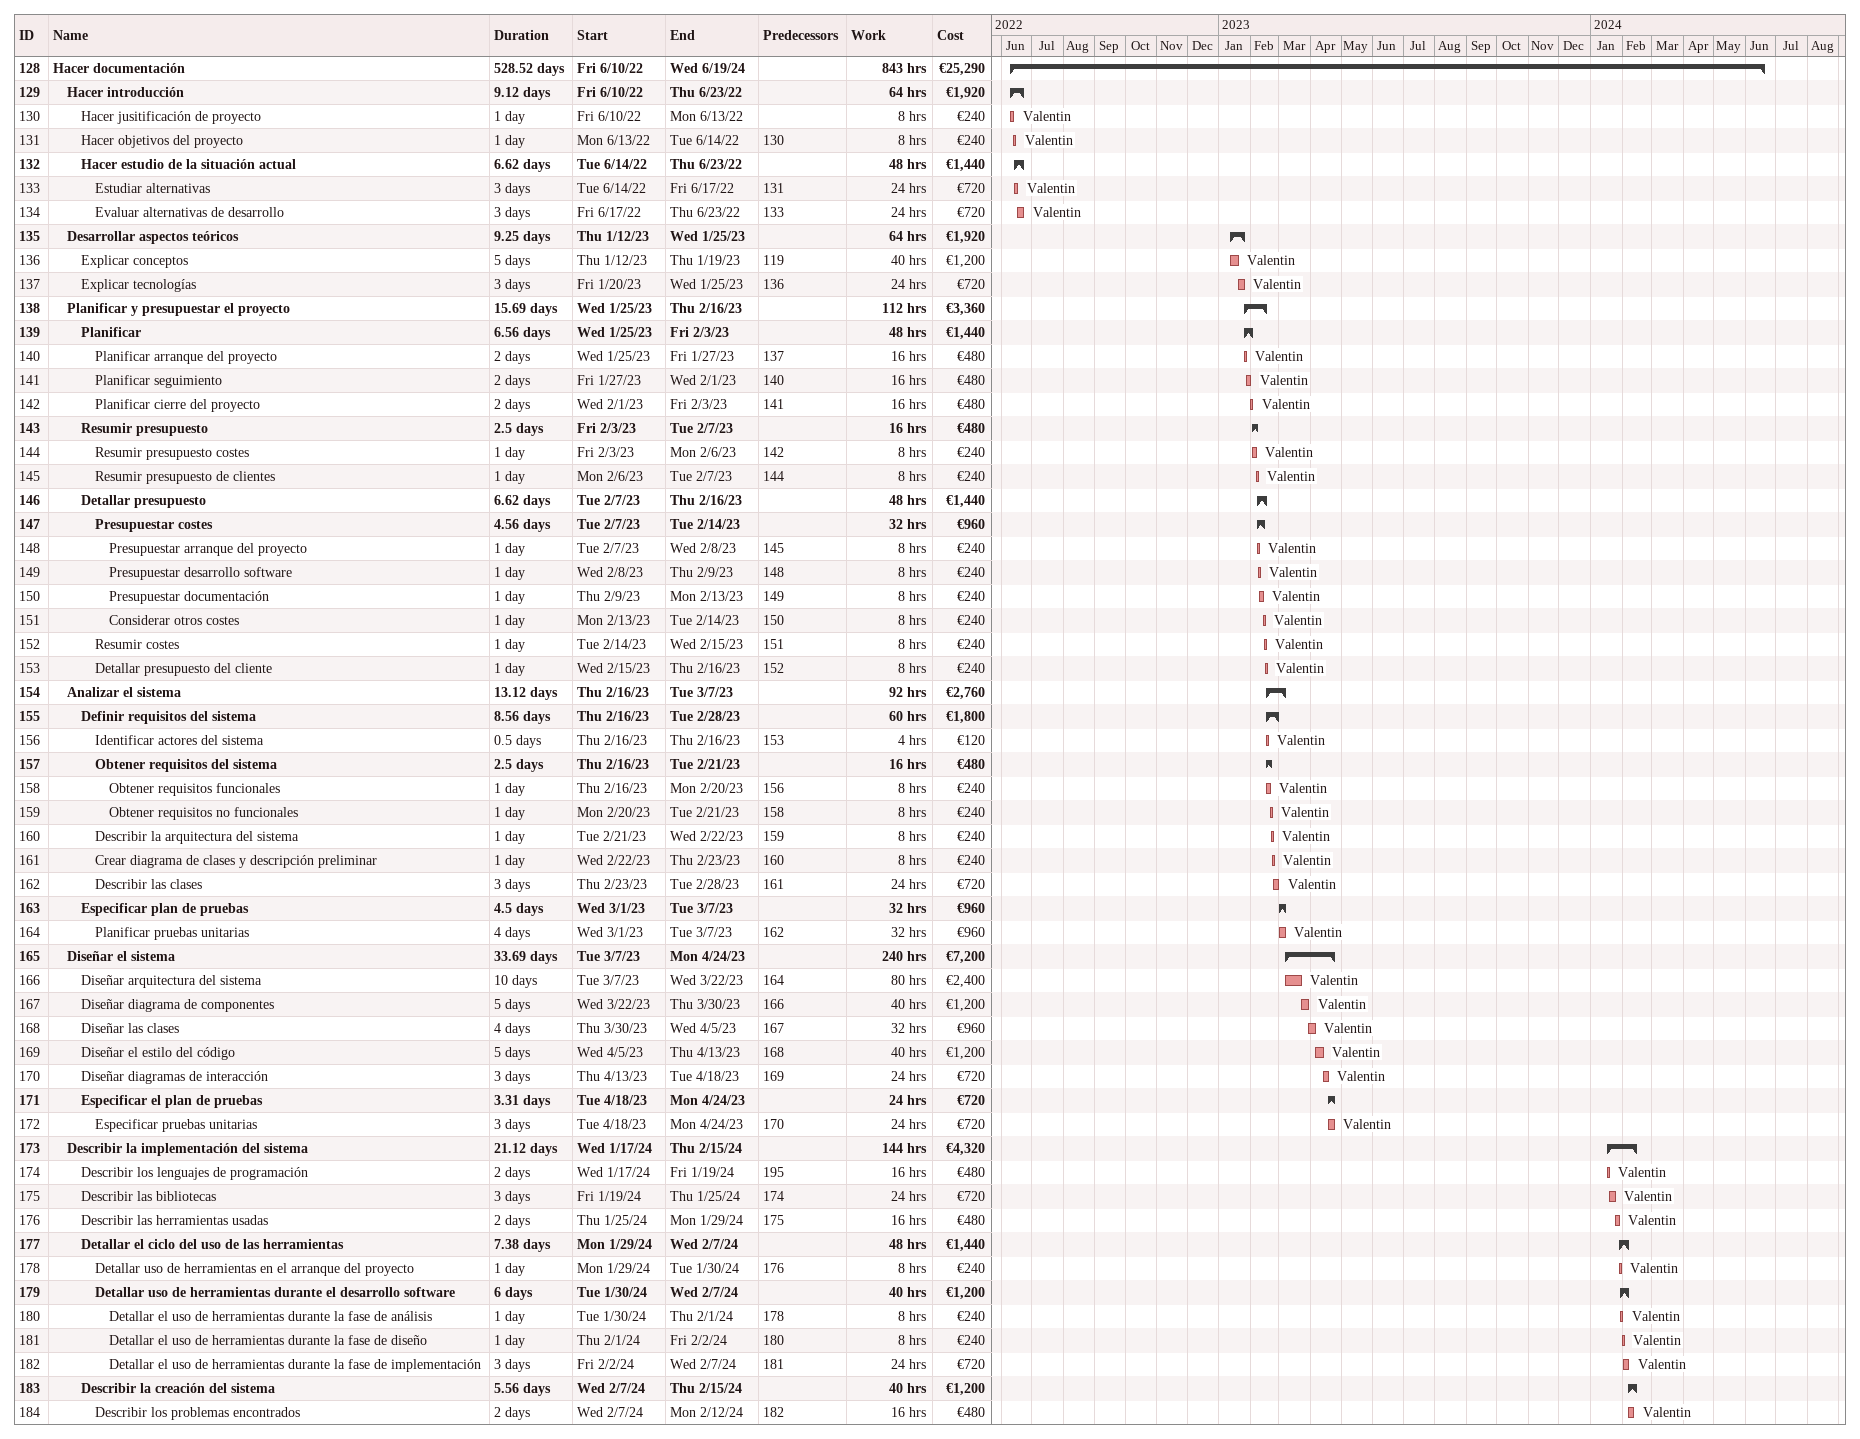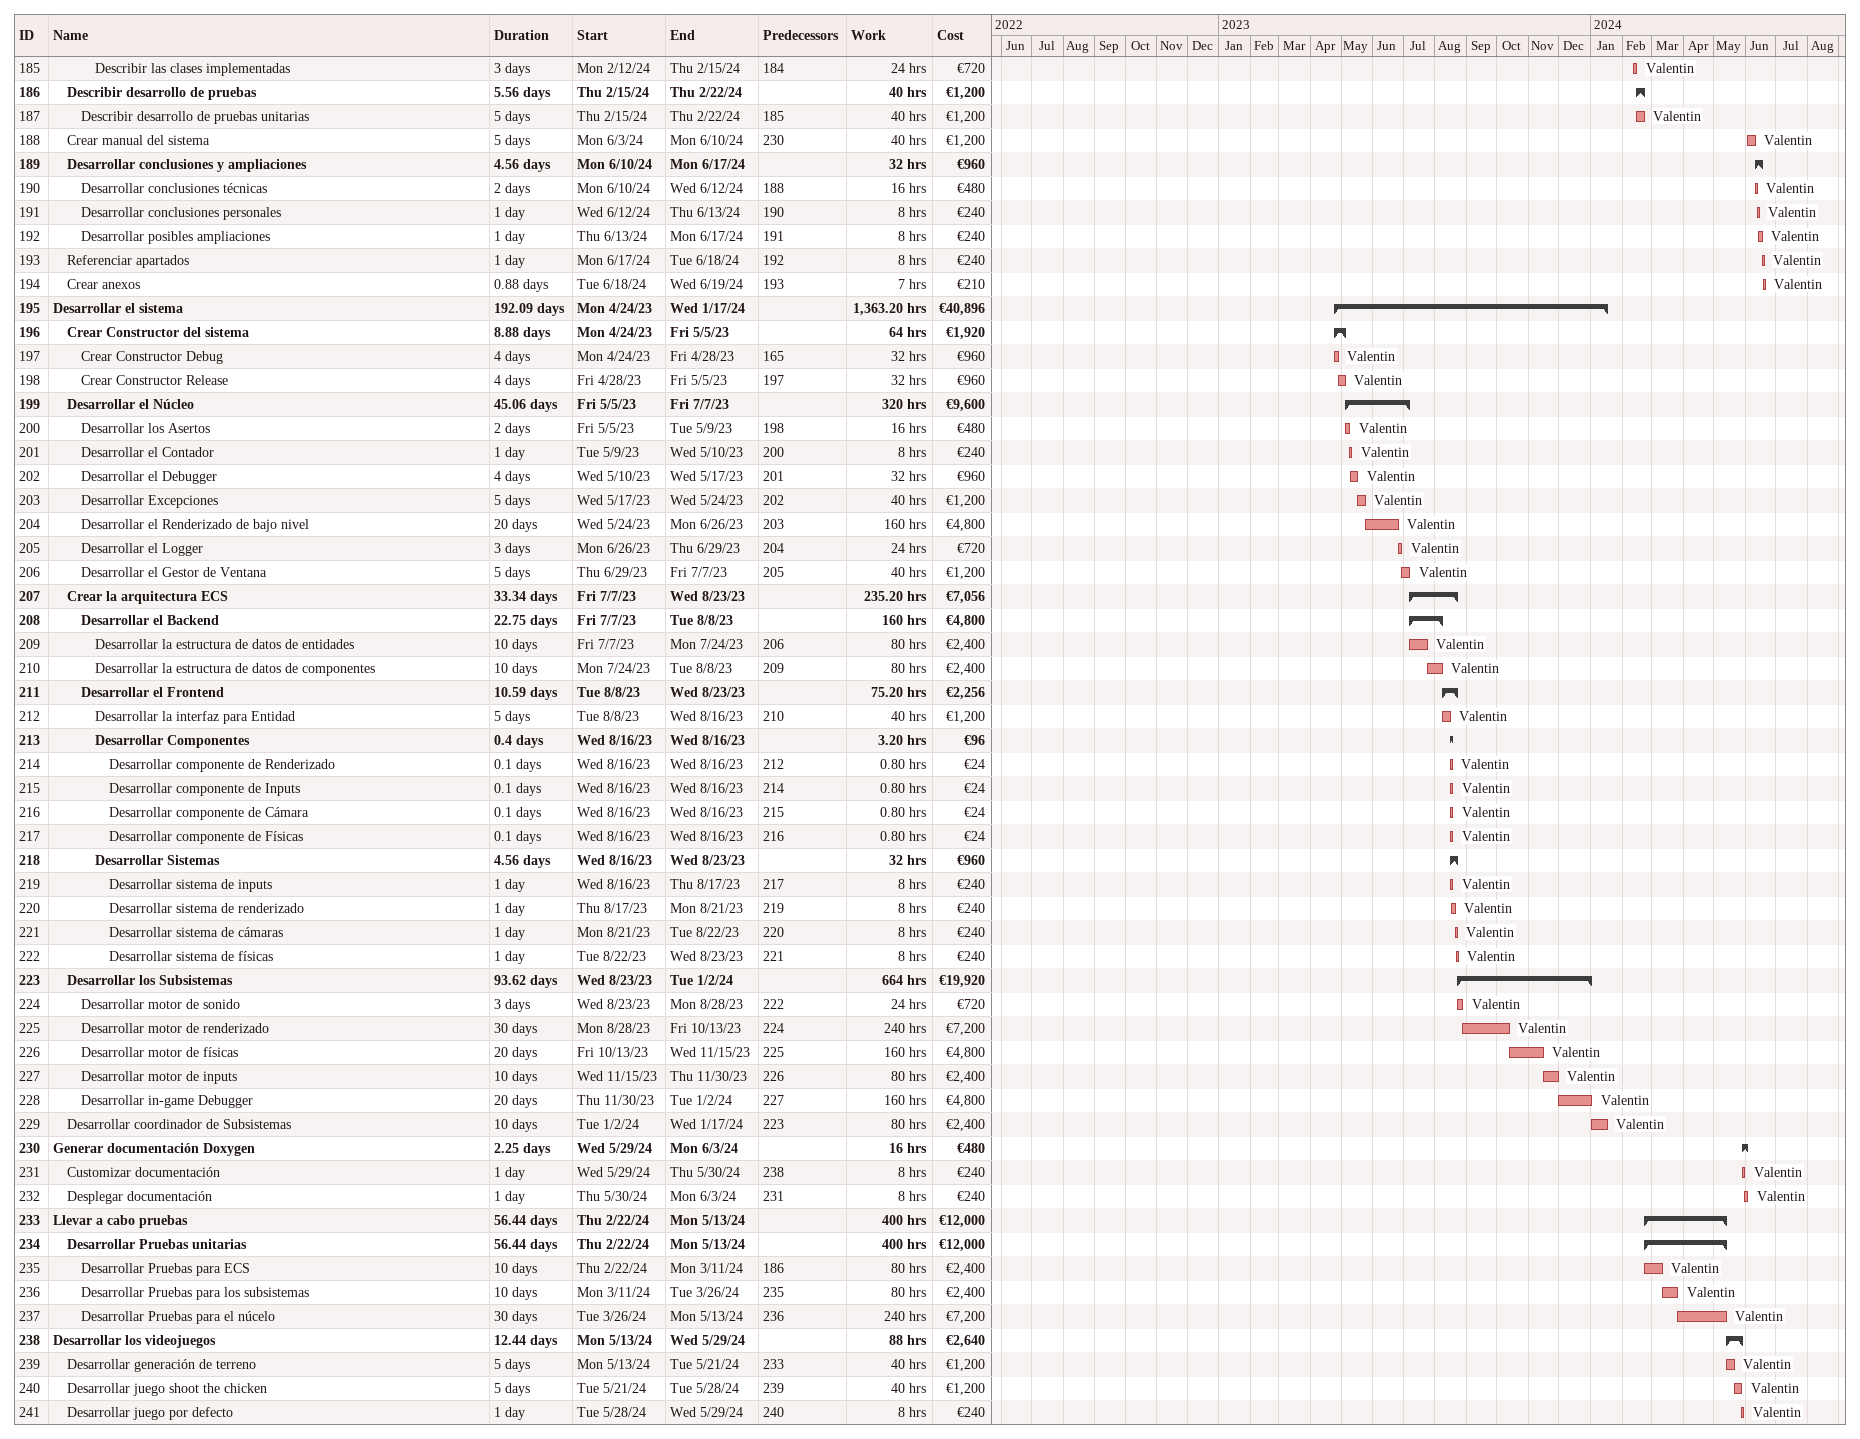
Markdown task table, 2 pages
| ID | Level | Task | Duration | Start | Finish | Predecessors | Resources | Work (h) | Cost (€) |
|---|---|---|---|---|---|---|---|---|---|
| 128 | 1 | **Hacer documentación** | 528.52d | 2022-06-10 | 2024-06-19 |  |  | 843 | 25290 |
| 129 | 2 | **Hacer introducción** | 9.12d | 2022-06-10 | 2022-06-23 |  |  | 64 | 1920 |
| 130 | 3 | Hacer jusitificación de proyecto | 1d | 2022-06-10 | 2022-06-13 |  | Valentin | 8 | 240 |
| 131 | 3 | Hacer objetivos del proyecto | 1d | 2022-06-13 | 2022-06-14 | 130 | Valentin | 8 | 240 |
| 132 | 3 | **Hacer estudio de la situación actual** | 6.62d | 2022-06-14 | 2022-06-23 |  |  | 48 | 1440 |
| 133 | 4 | Estudiar alternativas | 3d | 2022-06-14 | 2022-06-17 | 131 | Valentin | 24 | 720 |
| 134 | 4 | Evaluar alternativas de desarrollo | 3d | 2022-06-17 | 2022-06-23 | 133 | Valentin | 24 | 720 |
| 135 | 2 | **Desarrollar aspectos teóricos** | 9.25d | 2023-01-12 | 2023-01-25 |  |  | 64 | 1920 |
| 136 | 3 | Explicar conceptos | 5d | 2023-01-12 | 2023-01-19 | 119 | Valentin | 40 | 1200 |
| 137 | 3 | Explicar tecnologías | 3d | 2023-01-20 | 2023-01-25 | 136 | Valentin | 24 | 720 |
| 138 | 2 | **Planificar y presupuestar el proyecto** | 15.69d | 2023-01-25 | 2023-02-16 |  |  | 112 | 3360 |
| 139 | 3 | **Planificar** | 6.56d | 2023-01-25 | 2023-02-03 |  |  | 48 | 1440 |
| 140 | 4 | Planificar arranque del proyecto | 2d | 2023-01-25 | 2023-01-27 | 137 | Valentin | 16 | 480 |
| 141 | 4 | Planificar seguimiento | 2d | 2023-01-27 | 2023-02-01 | 140 | Valentin | 16 | 480 |
| 142 | 4 | Planificar cierre del proyecto | 2d | 2023-02-01 | 2023-02-03 | 141 | Valentin | 16 | 480 |
| 143 | 3 | **Resumir presupuesto** | 2.5d | 2023-02-03 | 2023-02-07 |  |  | 16 | 480 |
| 144 | 4 | Resumir presupuesto costes | 1d | 2023-02-03 | 2023-02-06 | 142 | Valentin | 8 | 240 |
| 145 | 4 | Resumir presupuesto de clientes | 1d | 2023-02-06 | 2023-02-07 | 144 | Valentin | 8 | 240 |
| 146 | 3 | **Detallar presupuesto** | 6.62d | 2023-02-07 | 2023-02-16 |  |  | 48 | 1440 |
| 147 | 4 | **Presupuestar costes** | 4.56d | 2023-02-07 | 2023-02-14 |  |  | 32 | 960 |
| 148 | 5 | Presupuestar arranque del proyecto | 1d | 2023-02-07 | 2023-02-08 | 145 | Valentin | 8 | 240 |
| 149 | 5 | Presupuestar desarrollo software | 1d | 2023-02-08 | 2023-02-09 | 148 | Valentin | 8 | 240 |
| 150 | 5 | Presupuestar documentación | 1d | 2023-02-09 | 2023-02-13 | 149 | Valentin | 8 | 240 |
| 151 | 5 | Considerar otros costes | 1d | 2023-02-13 | 2023-02-14 | 150 | Valentin | 8 | 240 |
| 152 | 4 | Resumir costes | 1d | 2023-02-14 | 2023-02-15 | 151 | Valentin | 8 | 240 |
| 153 | 4 | Detallar presupuesto del cliente | 1d | 2023-02-15 | 2023-02-16 | 152 | Valentin | 8 | 240 |
| 154 | 2 | **Analizar el sistema** | 13.12d | 2023-02-16 | 2023-03-07 |  |  | 92 | 2760 |
| 155 | 3 | **Definir requisitos del sistema** | 8.56d | 2023-02-16 | 2023-02-28 |  |  | 60 | 1800 |
| 156 | 4 | Identificar actores del sistema | 0.5d | 2023-02-16 | 2023-02-16 | 153 | Valentin | 4 | 120 |
| 157 | 4 | **Obtener requisitos del sistema** | 2.5d | 2023-02-16 | 2023-02-21 |  |  | 16 | 480 |
| 158 | 5 | Obtener requisitos funcionales | 1d | 2023-02-16 | 2023-02-20 | 156 | Valentin | 8 | 240 |
| 159 | 5 | Obtener requisitos no funcionales | 1d | 2023-02-20 | 2023-02-21 | 158 | Valentin | 8 | 240 |
| 160 | 4 | Describir la arquitectura del sistema | 1d | 2023-02-21 | 2023-02-22 | 159 | Valentin | 8 | 240 |
| 161 | 4 | Crear diagrama de clases y descripción preliminar | 1d | 2023-02-22 | 2023-02-23 | 160 | Valentin | 8 | 240 |
| 162 | 4 | Describir las clases | 3d | 2023-02-23 | 2023-02-28 | 161 | Valentin | 24 | 720 |
| 163 | 3 | **Especificar plan de pruebas** | 4.5d | 2023-03-01 | 2023-03-07 |  |  | 32 | 960 |
| 164 | 4 | Planificar pruebas unitarias | 4d | 2023-03-01 | 2023-03-07 | 162 | Valentin | 32 | 960 |
| 165 | 2 | **Diseñar el sistema** | 33.69d | 2023-03-07 | 2023-04-24 |  |  | 240 | 7200 |
| 166 | 3 | Diseñar arquitectura del sistema | 10d | 2023-03-07 | 2023-03-22 | 164 | Valentin | 80 | 2400 |
| 167 | 3 | Diseñar diagrama de componentes | 5d | 2023-03-22 | 2023-03-30 | 166 | Valentin | 40 | 1200 |
| 168 | 3 | Diseñar las clases | 4d | 2023-03-30 | 2023-04-05 | 167 | Valentin | 32 | 960 |
| 169 | 3 | Diseñar el estilo del código | 5d | 2023-04-05 | 2023-04-13 | 168 | Valentin | 40 | 1200 |
| 170 | 3 | Diseñar diagramas de interacción | 3d | 2023-04-13 | 2023-04-18 | 169 | Valentin | 24 | 720 |
| 171 | 3 | **Especificar el plan de pruebas** | 3.31d | 2023-04-18 | 2023-04-24 |  |  | 24 | 720 |
| 172 | 4 | Especificar pruebas unitarias | 3d | 2023-04-18 | 2023-04-24 | 170 | Valentin | 24 | 720 |
| 173 | 2 | **Describir la implementación del sistema** | 21.12d | 2024-01-17 | 2024-02-15 |  |  | 144 | 4320 |
| 174 | 3 | Describir los lenguajes de programación | 2d | 2024-01-17 | 2024-01-19 | 195 | Valentin | 16 | 480 |
| 175 | 3 | Describir las bibliotecas | 3d | 2024-01-19 | 2024-01-25 | 174 | Valentin | 24 | 720 |
| 176 | 3 | Describir las herramientas usadas | 2d | 2024-01-25 | 2024-01-29 | 175 | Valentin | 16 | 480 |
| 177 | 3 | **Detallar el ciclo del uso de las herramientas** | 7.38d | 2024-01-29 | 2024-02-07 |  |  | 48 | 1440 |
| 178 | 4 | Detallar uso de herramientas en el arranque del proyecto | 1d | 2024-01-29 | 2024-01-30 | 176 | Valentin | 8 | 240 |
| 179 | 4 | **Detallar uso de herramientas durante el desarrollo software** | 6d | 2024-01-30 | 2024-02-07 |  |  | 40 | 1200 |
| 180 | 5 | Detallar el uso de herramientas durante la fase de análisis | 1d | 2024-01-30 | 2024-02-01 | 178 | Valentin | 8 | 240 |
| 181 | 5 | Detallar el uso de herramientas durante la fase de diseño | 1d | 2024-02-01 | 2024-02-02 | 180 | Valentin | 8 | 240 |
| 182 | 5 | Detallar el uso de herramientas durante la fase de implementación | 3d | 2024-02-02 | 2024-02-07 | 181 | Valentin | 24 | 720 |
| 183 | 3 | **Describir la creación del sistema** | 5.56d | 2024-02-07 | 2024-02-15 |  |  | 40 | 1200 |
| 184 | 4 | Describir los problemas encontrados | 2d | 2024-02-07 | 2024-02-12 | 182 | Valentin | 16 | 480 |
| 185 | 4 | Describir las clases implementadas | 3d | 2024-02-12 | 2024-02-15 | 184 | Valentin | 24 | 720 |
| 186 | 2 | **Describir desarrollo de pruebas** | 5.56d | 2024-02-15 | 2024-02-22 |  |  | 40 | 1200 |
| 187 | 3 | Describir desarrollo de pruebas unitarias | 5d | 2024-02-15 | 2024-02-22 | 185 | Valentin | 40 | 1200 |
| 188 | 2 | Crear manual del sistema | 5d | 2024-06-03 | 2024-06-10 | 230 | Valentin | 40 | 1200 |
| 189 | 2 | **Desarrollar conclusiones y ampliaciones** | 4.56d | 2024-06-10 | 2024-06-17 |  |  | 32 | 960 |
| 190 | 3 | Desarrollar conclusiones técnicas | 2d | 2024-06-10 | 2024-06-12 | 188 | Valentin | 16 | 480 |
| 191 | 3 | Desarrollar conclusiones personales | 1d | 2024-06-12 | 2024-06-13 | 190 | Valentin | 8 | 240 |
| 192 | 3 | Desarrollar posibles ampliaciones | 1d | 2024-06-13 | 2024-06-17 | 191 | Valentin | 8 | 240 |
| 193 | 2 | Referenciar apartados | 1d | 2024-06-17 | 2024-06-18 | 192 | Valentin | 8 | 240 |
| 194 | 2 | Crear anexos | 0.88d | 2024-06-18 | 2024-06-19 | 193 | Valentin | 7 | 210 |
| 195 | 1 | **Desarrollar el sistema** | 192.09d | 2023-04-24 | 2024-01-17 |  |  | 1363.20 | 40896 |
| 196 | 2 | **Crear Constructor del sistema** | 8.88d | 2023-04-24 | 2023-05-05 |  |  | 64 | 1920 |
| 197 | 3 | Crear Constructor Debug | 4d | 2023-04-24 | 2023-04-28 | 165 | Valentin | 32 | 960 |
| 198 | 3 | Crear Constructor Release | 4d | 2023-04-28 | 2023-05-05 | 197 | Valentin | 32 | 960 |
| 199 | 2 | **Desarrollar el Núcleo** | 45.06d | 2023-05-05 | 2023-07-07 |  |  | 320 | 9600 |
| 200 | 3 | Desarrollar los Asertos | 2d | 2023-05-05 | 2023-05-09 | 198 | Valentin | 16 | 480 |
| 201 | 3 | Desarrollar el Contador | 1d | 2023-05-09 | 2023-05-10 | 200 | Valentin | 8 | 240 |
| 202 | 3 | Desarrollar el Debugger | 4d | 2023-05-10 | 2023-05-17 | 201 | Valentin | 32 | 960 |
| 203 | 3 | Desarrollar Excepciones | 5d | 2023-05-17 | 2023-05-24 | 202 | Valentin | 40 | 1200 |
| 204 | 3 | Desarrollar el Renderizado de bajo nivel | 20d | 2023-05-24 | 2023-06-26 | 203 | Valentin | 160 | 4800 |
| 205 | 3 | Desarrollar el Logger | 3d | 2023-06-26 | 2023-06-29 | 204 | Valentin | 24 | 720 |
| 206 | 3 | Desarrollar el Gestor de Ventana | 5d | 2023-06-29 | 2023-07-07 | 205 | Valentin | 40 | 1200 |
| 207 | 2 | **Crear la arquitectura ECS** | 33.34d | 2023-07-07 | 2023-08-23 |  |  | 235.20 | 7056 |
| 208 | 3 | **Desarrollar el Backend** | 22.75d | 2023-07-07 | 2023-08-08 |  |  | 160 | 4800 |
| 209 | 4 | Desarrollar la estructura de datos de entidades | 10d | 2023-07-07 | 2023-07-24 | 206 | Valentin | 80 | 2400 |
| 210 | 4 | Desarrollar la estructura de datos de componentes | 10d | 2023-07-24 | 2023-08-08 | 209 | Valentin | 80 | 2400 |
| 211 | 3 | **Desarrollar el Frontend** | 10.59d | 2023-08-08 | 2023-08-23 |  |  | 75.20 | 2256 |
| 212 | 4 | Desarrollar la interfaz para Entidad | 5d | 2023-08-08 | 2023-08-16 | 210 | Valentin | 40 | 1200 |
| 213 | 4 | **Desarrollar Componentes** | 0.4d | 2023-08-16 | 2023-08-16 |  |  | 3.20 | 96 |
| 214 | 5 | Desarrollar componente de Renderizado | 0.1d | 2023-08-16 | 2023-08-16 | 212 | Valentin | 0.80 | 24 |
| 215 | 5 | Desarrollar componente de Inputs | 0.1d | 2023-08-16 | 2023-08-16 | 214 | Valentin | 0.80 | 24 |
| 216 | 5 | Desarrollar componente de Cámara | 0.1d | 2023-08-16 | 2023-08-16 | 215 | Valentin | 0.80 | 24 |
| 217 | 5 | Desarrollar componente de Físicas | 0.1d | 2023-08-16 | 2023-08-16 | 216 | Valentin | 0.80 | 24 |
| 218 | 4 | **Desarrollar Sistemas** | 4.56d | 2023-08-16 | 2023-08-23 |  |  | 32 | 960 |
| 219 | 5 | Desarrollar sistema de inputs | 1d | 2023-08-16 | 2023-08-17 | 217 | Valentin | 8 | 240 |
| 220 | 5 | Desarrollar sistema de renderizado | 1d | 2023-08-17 | 2023-08-21 | 219 | Valentin | 8 | 240 |
| 221 | 5 | Desarrollar sistema de cámaras | 1d | 2023-08-21 | 2023-08-22 | 220 | Valentin | 8 | 240 |
| 222 | 5 | Desarrollar sistema de físicas | 1d | 2023-08-22 | 2023-08-23 | 221 | Valentin | 8 | 240 |
| 223 | 2 | **Desarrollar los Subsistemas** | 93.62d | 2023-08-23 | 2024-01-02 |  |  | 664 | 19920 |
| 224 | 3 | Desarrollar motor de sonido | 3d | 2023-08-23 | 2023-08-28 | 222 | Valentin | 24 | 720 |
| 225 | 3 | Desarrollar motor de renderizado | 30d | 2023-08-28 | 2023-10-13 | 224 | Valentin | 240 | 7200 |
| 226 | 3 | Desarrollar motor de físicas | 20d | 2023-10-13 | 2023-11-15 | 225 | Valentin | 160 | 4800 |
| 227 | 3 | Desarrollar motor de inputs | 10d | 2023-11-15 | 2023-11-30 | 226 | Valentin | 80 | 2400 |
| 228 | 3 | Desarrollar in-game Debugger | 20d | 2023-11-30 | 2024-01-02 | 227 | Valentin | 160 | 4800 |
| 229 | 2 | Desarrollar coordinador de Subsistemas | 10d | 2024-01-02 | 2024-01-17 | 223 | Valentin | 80 | 2400 |
| 230 | 1 | **Generar documentación Doxygen** | 2.25d | 2024-05-29 | 2024-06-03 |  |  | 16 | 480 |
| 231 | 2 | Customizar documentación | 1d | 2024-05-29 | 2024-05-30 | 238 | Valentin | 8 | 240 |
| 232 | 2 | Desplegar documentación | 1d | 2024-05-30 | 2024-06-03 | 231 | Valentin | 8 | 240 |
| 233 | 1 | **Llevar a cabo pruebas** | 56.44d | 2024-02-22 | 2024-05-13 |  |  | 400 | 12000 |
| 234 | 2 | **Desarrollar Pruebas unitarias** | 56.44d | 2024-02-22 | 2024-05-13 |  |  | 400 | 12000 |
| 235 | 3 | Desarrollar Pruebas para ECS | 10d | 2024-02-22 | 2024-03-11 | 186 | Valentin | 80 | 2400 |
| 236 | 3 | Desarrollar Pruebas para los subsistemas | 10d | 2024-03-11 | 2024-03-26 | 235 | Valentin | 80 | 2400 |
| 237 | 3 | Desarrollar Pruebas para el núcelo | 30d | 2024-03-26 | 2024-05-13 | 236 | Valentin | 240 | 7200 |
| 238 | 1 | **Desarrollar los videojuegos** | 12.44d | 2024-05-13 | 2024-05-29 |  |  | 88 | 2640 |
| 239 | 2 | Desarrollar generación de terreno | 5d | 2024-05-13 | 2024-05-21 | 233 | Valentin | 40 | 1200 |
| 240 | 2 | Desarrollar juego shoot the chicken | 5d | 2024-05-21 | 2024-05-28 | 239 | Valentin | 40 | 1200 |
| 241 | 2 | Desarrollar juego por defecto | 1d | 2024-05-28 | 2024-05-29 | 240 | Valentin | 8 | 240 |
